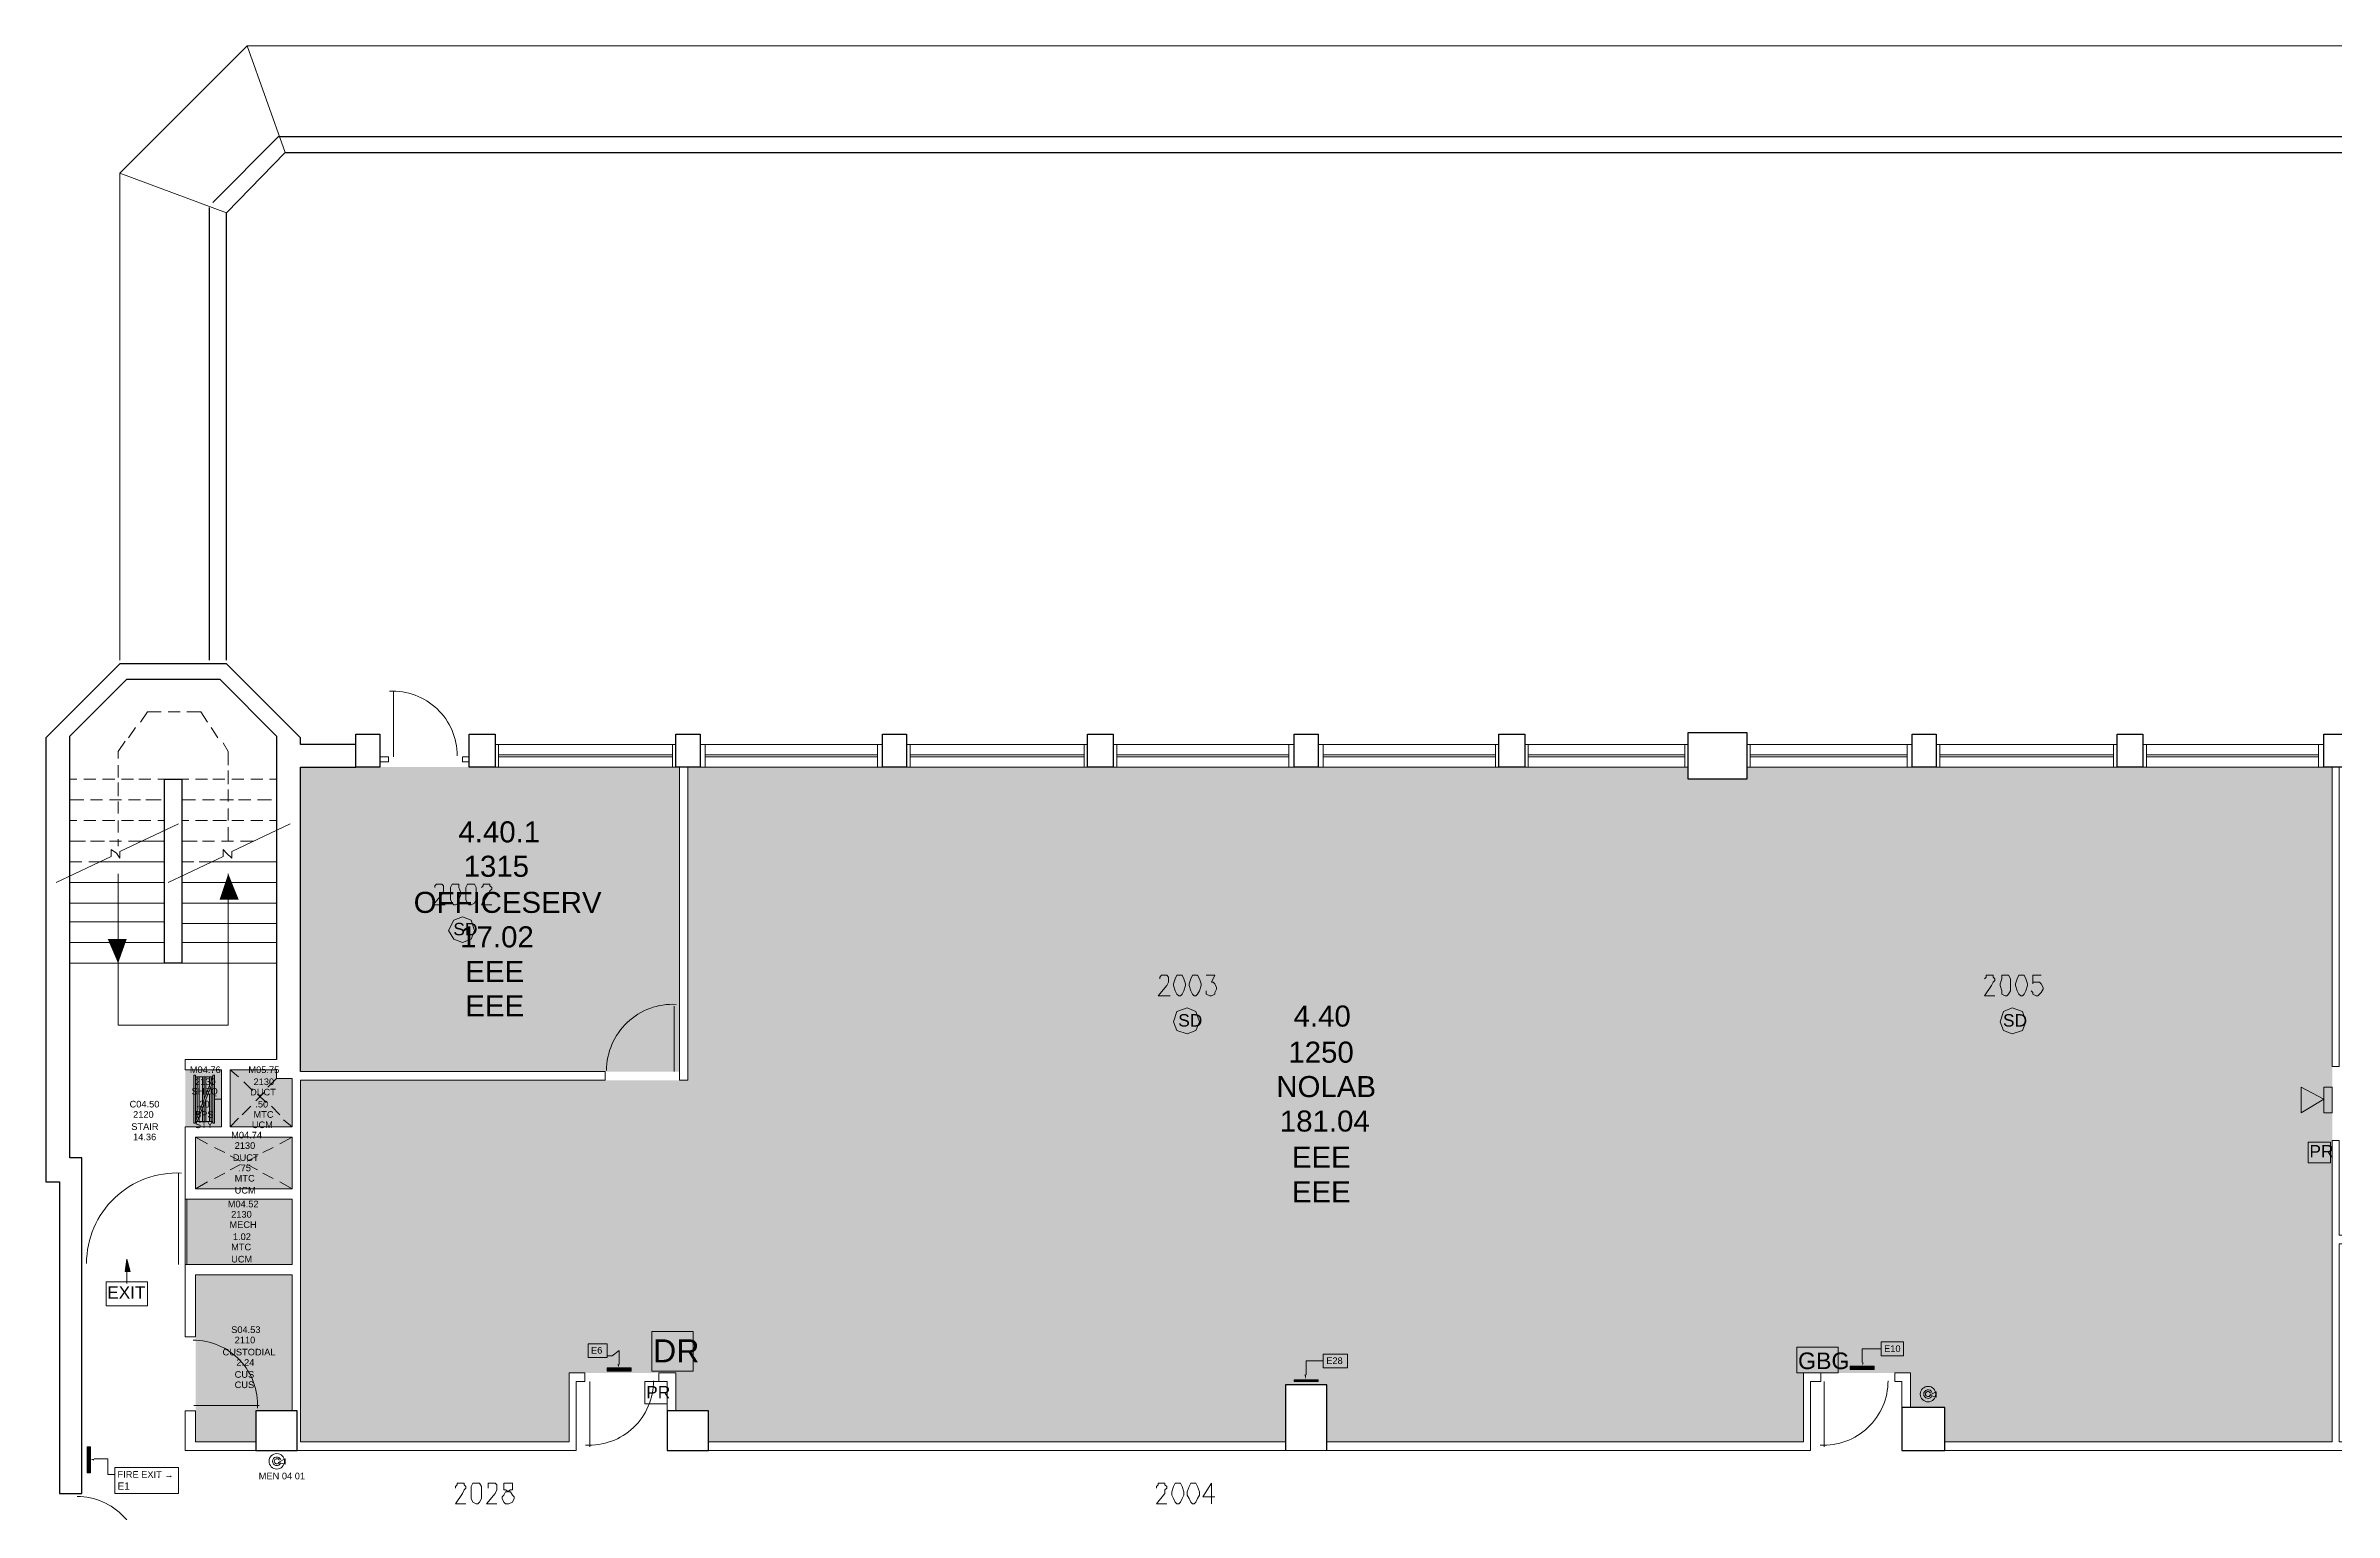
# Model space of a CAD drawing. Header units: millimetres. Extents: x 0 to 90.7, y 0 to 64.4.
# Drawn here: x 0.35 to 28.48, y 27.52 to 45.55 of the extents above; entities that cross this region are included whole.
import ezdxf

# ---------------------------------------------------------------- set-up
doc = ezdxf.new("R2010")
doc.units = ezdxf.units.MM
for name, color, linetype, true_color in [('PDF_014404$_ps_FIRE_ACCESS', 7, 'Continuous', 0x37dd00), ('PDF_014404$_ps_FIRE_ALARM', 7, 'Continuous', 0x37dd00), ('PDF_014404$HL-TMP', 7, 'Continuous', 0x800000)]:
    doc.layers.add(name, color=color, linetype=linetype, true_color=true_color)
for name, color, linetype in [('PDF_014404$_ps_TEXTBOLD$FIRE', 2, 'Continuous'), ('PDF_014404$BL', 7, 'Continuous'), ('PDF_014404$DR', 7, 'Continuous'), ('PDF_014404$FI', 7, 'Continuous'), ('PDF_014404$FI-DSG', 7, 'Continuous'), ('PDF_014404$PL-STAIR', 7, 'Continuous'), ('PDF_014404$REG-EGRESS', 7, 'Continuous'), ('PDF_014404$WA', 7, 'Continuous'), ('PDF_014404$WA-COL', 7, 'Continuous'), ('PDF_014404$WA-EXT', 7, 'Continuous'), ('PDF_014404$WN', 7, 'Continuous'), ('PDF_Text', 7, 'Continuous')]:
    doc.layers.add(name, color=color, linetype=linetype)
doc.styles.add('PDF ArialMT', font='arial.ttf')

msp = doc.modelspace()

# ---------------------------------------------------------------- linework, layer by layer
at = {"layer": 'PDF_014404$_ps_FIRE_ACCESS', "lineweight": 0}
for points in [[(5.468, 34.525), (5.574, 34.568), (5.616, 34.674), (5.574, 34.801), (5.468, 34.843), (5.362, 34.801), (5.299, 34.674), (5.362, 34.568)], [(14.38, 33.404), (14.485, 33.446), (14.528, 33.552), (14.485, 33.679), (14.38, 33.721), (14.253, 33.679), (14.21, 33.552), (14.253, 33.446)], [(24.519, 33.404), (24.646, 33.446), (24.688, 33.552), (24.646, 33.679), (24.519, 33.721), (24.413, 33.679), (24.371, 33.552), (24.413, 33.446)], [(28.075, 32.747), (28.075, 32.43), (28.35, 32.599)], [(28.35, 32.43), (28.456, 32.43), (28.456, 32.747), (28.35, 32.747)], [(8.305, 29.255), (8.305, 29.742), (7.797, 29.742), (7.797, 29.255)], [(8.305, 29.255), (8.305, 29.742), (7.797, 29.742), (7.797, 29.255)]]:
    msp.add_lwpolyline(points, close=True, dxfattribs=at)
at = {"layer": 'PDF_014404$_ps_FIRE_ALARM', "lineweight": 0}
for points in [[(28.435, 31.816), (28.435, 32.07), (28.159, 32.07), (28.159, 31.816)], [(22.381, 29.234), (22.381, 29.551), (21.873, 29.551), (21.873, 29.234)], [(7.987, 28.853), (7.987, 29.128), (7.712, 29.128), (7.712, 28.853)]]:
    msp.add_lwpolyline(points, close=True, dxfattribs=at)
at = {"layer": 'PDF_014404$_ps_TEXTBOLD$FIRE', "lineweight": 20}
for points in [[(5.13, 35.203), (5.13, 35.224), (5.151, 35.245), (5.172, 35.245), (5.193, 35.245), (5.214, 35.245), (5.235, 35.224), (5.235, 35.203), (5.235, 35.182), (5.235, 35.16), (5.214, 35.118), (5.108, 34.991), (5.257, 34.991)], [(5.701, 35.203), (5.722, 35.224), (5.722, 35.245), (5.743, 35.245), (5.786, 35.245), (5.807, 35.245), (5.807, 35.224), (5.828, 35.203), (5.828, 35.182), (5.807, 35.16), (5.786, 35.118), (5.701, 34.991), (5.828, 34.991)], [(14.041, 34.081), (14.041, 34.102), (14.062, 34.123), (14.083, 34.123), (14.104, 34.123), (14.126, 34.123), (14.147, 34.102), (14.147, 34.081), (14.147, 34.06), (14.147, 34.039), (14.126, 33.996), (14.02, 33.869), (14.168, 33.869)], [(14.612, 34.123), (14.718, 34.123), (14.676, 34.039), (14.697, 34.039), (14.718, 34.017), (14.739, 33.975), (14.739, 33.954), (14.718, 33.912), (14.718, 33.89), (14.676, 33.869), (14.655, 33.869), (14.612, 33.89), (14.612, 33.912), (14.612, 33.933)], [(24.18, 34.081), (24.201, 34.102), (24.201, 34.123), (24.222, 34.123), (24.265, 34.123), (24.286, 34.123), (24.286, 34.102), (24.307, 34.081), (24.307, 34.06), (24.286, 34.039), (24.265, 33.996), (24.18, 33.869), (24.307, 33.869)], [(24.879, 34.123), (24.773, 34.123), (24.773, 34.017), (24.773, 34.039), (24.815, 34.039), (24.836, 34.039), (24.857, 34.039), (24.879, 34.017), (24.9, 33.975), (24.9, 33.954), (24.879, 33.912), (24.857, 33.89), (24.836, 33.869), (24.815, 33.869), (24.773, 33.89), (24.773, 33.912), (24.752, 33.933)], [(5.384, 27.815), (5.384, 27.837), (5.405, 27.858), (5.405, 27.879), (5.426, 27.879), (5.468, 27.879), (5.489, 27.879), (5.489, 27.858), (5.511, 27.837), (5.511, 27.815), (5.489, 27.794), (5.468, 27.752), (5.384, 27.625), (5.511, 27.625)], [(5.786, 27.815), (5.786, 27.837), (5.786, 27.858), (5.786, 27.879), (5.807, 27.879), (5.849, 27.879), (5.87, 27.879), (5.892, 27.858), (5.892, 27.837), (5.892, 27.815), (5.892, 27.794), (5.87, 27.752), (5.765, 27.625), (5.892, 27.625)], [(13.999, 27.815), (13.999, 27.837), (14.02, 27.858), (14.02, 27.879), (14.041, 27.879), (14.083, 27.879), (14.104, 27.879), (14.104, 27.858), (14.126, 27.837), (14.126, 27.815), (14.104, 27.794), (14.104, 27.752), (13.999, 27.625), (14.126, 27.625)], [(14.676, 27.625), (14.676, 27.879), (14.57, 27.71), (14.718, 27.71)]]:
    msp.add_lwpolyline(points, dxfattribs=at)
for points in [[(5.362, 35.245), (5.341, 35.245), (5.32, 35.203), (5.32, 35.139), (5.32, 35.118), (5.32, 35.055), (5.341, 35.012), (5.362, 34.991), (5.384, 34.991), (5.426, 35.012), (5.426, 35.055), (5.447, 35.118), (5.447, 35.139), (5.426, 35.203), (5.426, 35.245), (5.384, 35.245)], [(5.553, 35.245), (5.532, 35.245), (5.511, 35.203), (5.511, 35.139), (5.511, 35.118), (5.511, 35.055), (5.532, 35.012), (5.553, 34.991), (5.574, 34.991), (5.616, 35.012), (5.638, 35.055), (5.638, 35.118), (5.638, 35.139), (5.638, 35.203), (5.616, 35.245), (5.574, 35.245)], [(14.274, 34.123), (14.253, 34.123), (14.231, 34.081), (14.21, 34.017), (14.21, 33.996), (14.231, 33.933), (14.253, 33.89), (14.274, 33.869), (14.295, 33.869), (14.316, 33.89), (14.337, 33.933), (14.358, 33.996), (14.358, 34.017), (14.337, 34.081), (14.316, 34.123), (14.295, 34.123)], [(14.464, 34.123), (14.443, 34.123), (14.422, 34.081), (14.401, 34.017), (14.401, 33.996), (14.422, 33.933), (14.443, 33.89), (14.464, 33.869), (14.485, 33.869), (14.507, 33.89), (14.528, 33.933), (14.549, 33.996), (14.549, 34.017), (14.528, 34.081), (14.507, 34.123), (14.485, 34.123)], [(24.434, 34.123), (24.392, 34.123), (24.392, 34.081), (24.371, 34.017), (24.371, 33.996), (24.392, 33.933), (24.392, 33.89), (24.434, 33.869), (24.455, 33.869), (24.476, 33.89), (24.498, 33.933), (24.498, 33.996), (24.498, 34.017), (24.498, 34.081), (24.476, 34.123), (24.455, 34.123)], [(24.625, 34.123), (24.603, 34.123), (24.582, 34.081), (24.561, 34.017), (24.561, 33.996), (24.582, 33.933), (24.603, 33.89), (24.625, 33.869), (24.646, 33.869), (24.667, 33.89), (24.688, 33.933), (24.709, 33.996), (24.709, 34.017), (24.688, 34.081), (24.667, 34.123), (24.646, 34.123)], [(5.638, 27.879), (5.595, 27.879), (5.574, 27.837), (5.574, 27.773), (5.574, 27.731), (5.574, 27.688), (5.595, 27.646), (5.638, 27.625), (5.659, 27.625), (5.68, 27.646), (5.701, 27.688), (5.701, 27.731), (5.701, 27.773), (5.701, 27.837), (5.68, 27.879), (5.659, 27.879)], [(5.997, 27.879), (5.976, 27.879), (5.976, 27.858), (5.976, 27.815), (5.976, 27.794), (5.997, 27.794), (6.04, 27.773), (6.061, 27.773), (6.082, 27.731), (6.103, 27.71), (6.103, 27.688), (6.082, 27.646), (6.04, 27.625), (5.997, 27.625), (5.976, 27.646), (5.955, 27.688), (5.955, 27.71), (5.976, 27.731), (5.997, 27.773), (6.019, 27.773), (6.061, 27.794), (6.082, 27.794), (6.082, 27.815), (6.082, 27.858), (6.082, 27.879), (6.04, 27.879)], [(14.253, 27.879), (14.231, 27.879), (14.21, 27.837), (14.189, 27.773), (14.189, 27.731), (14.21, 27.688), (14.231, 27.646), (14.253, 27.625), (14.274, 27.625), (14.295, 27.646), (14.316, 27.688), (14.337, 27.731), (14.337, 27.773), (14.316, 27.837), (14.295, 27.879), (14.274, 27.879)], [(14.443, 27.879), (14.422, 27.879), (14.401, 27.837), (14.38, 27.773), (14.38, 27.731), (14.401, 27.688), (14.422, 27.646), (14.443, 27.625), (14.464, 27.625), (14.485, 27.646), (14.507, 27.688), (14.528, 27.731), (14.528, 27.773), (14.507, 27.837), (14.485, 27.879), (14.464, 27.879)]]:
    msp.add_lwpolyline(points, close=True, dxfattribs=at)
at = {"layer": 'PDF_014404$BL', "lineweight": 9}
for points in [[(1.256, 37.997), (1.256, 43.987), (2.822, 45.553), (38.616, 45.553), (39.95, 44.241), (39.95, 42.04)], [(2.822, 45.553), (3.288, 44.241)], [(1.256, 43.987), (2.568, 43.5)], [(8.093, 36.96), (5.87, 36.96)], [(10.633, 36.96), (8.389, 36.96)], [(13.152, 36.96), (10.929, 36.96)], [(15.692, 36.96), (13.469, 36.96)], [(18.211, 36.96), (15.988, 36.96)], [(20.539, 36.96), (18.528, 36.96)], [(23.291, 36.96), (21.259, 36.96)], [(25.81, 36.96), (23.587, 36.96)], [(28.35, 36.96), (26.127, 36.96)], [(5.87, 36.684), (8.093, 36.684)], [(8.389, 36.684), (10.633, 36.684)], [(10.929, 36.684), (13.152, 36.684)], [(13.469, 36.684), (15.692, 36.684)], [(15.988, 36.684), (18.211, 36.684)], [(18.528, 36.684), (20.539, 36.684)], [(21.259, 36.684), (23.291, 36.684)], [(23.587, 36.684), (25.81, 36.684)], [(26.127, 36.684), (28.35, 36.684)], [(2.717, 32.874), (2.611, 32.959)], [(2.886, 32.705), (2.78, 32.811)], [(3.034, 32.684), (2.928, 32.578)], [(3.055, 32.557), (2.949, 32.663)], [(3.182, 32.853), (3.076, 32.747)], [(2.717, 32.366), (2.611, 32.261)], [(2.865, 32.515), (2.759, 32.409)], [(3.225, 32.409), (3.119, 32.515)], [(2.336, 32.049), (2.187, 32.134)], [(3.225, 32.049), (3.373, 32.134)], [(3.373, 32.261), (3.267, 32.345)], [(2.547, 31.943), (2.42, 32.007)], [(2.738, 31.837), (2.611, 31.901)], [(2.611, 31.731), (2.738, 31.795)], [(2.822, 31.837), (2.949, 31.901)], [(2.949, 31.731), (2.822, 31.795)], [(3.013, 31.943), (3.14, 32.007)], [(2.187, 31.498), (2.336, 31.583)], [(2.42, 31.625), (2.547, 31.689)], [(3.14, 31.625), (3.013, 31.689)], [(3.373, 31.498), (3.225, 31.583)]]:
    msp.add_lwpolyline(points, dxfattribs=at)
at = {"layer": 'PDF_014404$DR', "lineweight": 0}
for points in [[(4.622, 36.811), (4.622, 37.616), (4.622, 36.811)], [(8.072, 32.938), (8.072, 33.742), (8.072, 32.938)], [(1.976, 30.567), (1.976, 31.689), (1.976, 30.567)], [(2.06, 31.371), (2.06, 30.567)], [(2.082, 31.371), (2.082, 30.567)], [(7.035, 29.128), (7.035, 28.323), (7.035, 29.128)], [(22.211, 29.128), (22.211, 28.323), (22.211, 29.128)], [(2.166, 28.831), (2.971, 28.831), (2.166, 28.831)]]:
    msp.add_lwpolyline(points, dxfattribs=at)
for centre, radius, start, end in [((4.611, 36.822), 0.794, 0, 92.9549), ((8.055, 32.952), 0.815, 87.0447, 180), ((1.958, 30.581), 1.111, 87.0447, 180), ((2.156, 28.842), 0.794, 357.0451, 90), ((7.024, 29.138), 0.794, 267.0451, 360), ((22.201, 29.138), 0.794, 267.0451, 360), ((0.731, 26.919), 0.794, 357.0447, 90)]:
    msp.add_arc(centre, radius, start, end, dxfattribs=at)
at = {"layer": 'PDF_014404$FI', "lineweight": 9}
for points in [[(2.166, 32.896), (2.187, 32.896), (2.187, 32.303), (2.166, 32.303)], [(2.42, 32.896), (2.42, 32.303), (2.399, 32.303), (2.399, 32.324), (2.399, 32.874), (2.399, 32.896)], [(23.587, 28.937), (23.503, 28.958), (23.587, 29.001)], [(3.288, 28.112), (3.203, 28.133), (3.288, 28.175)]]:
    msp.add_lwpolyline(points, close=True, dxfattribs=at)
for points in [[(2.399, 32.324), (2.187, 32.324), (2.187, 32.874), (2.399, 32.874), (2.187, 32.324)], [(2.209, 32.874), (2.209, 32.409)], [(2.399, 32.811), (2.209, 32.324)], [(2.23, 32.472), (2.23, 32.874)], [(2.272, 32.874), (2.272, 32.536)], [(2.293, 32.599), (2.293, 32.874)], [(2.314, 32.874), (2.314, 32.684)], [(2.357, 32.747), (2.357, 32.874)], [(2.357, 32.324), (2.357, 32.663)], [(2.378, 32.874), (2.378, 32.811)], [(2.378, 32.747), (2.378, 32.324)], [(2.23, 32.324), (2.23, 32.388)], [(2.272, 32.472), (2.272, 32.324)], [(2.293, 32.324), (2.293, 32.536)], [(2.314, 32.599), (2.314, 32.324)], [(2.42, 32.599), (2.505, 32.599)]]:
    msp.add_lwpolyline(points, dxfattribs=at)
for centre in [(23.486, 28.973), (23.486, 28.973), (3.186, 28.147), (3.186, 28.147)]:
    msp.add_circle(centre, 0.0953, dxfattribs=at)
for centre, radius, start, end in [((23.486, 28.973), 0.0529, 22.7694, 337.2306), ((23.486, 28.973), 0.0318, 22.7697, 337.2303), ((3.186, 28.147), 0.0529, 22.7694, 337.2306), ((3.186, 28.147), 0.0318, 22.7697, 337.2303)]:
    msp.add_arc(centre, radius, start, end, dxfattribs=at)
at = {"layer": 'PDF_014404$FI-DSG', "lineweight": 9}
for points in [[(7.013, 29.593), (7.246, 29.593), (7.246, 29.424), (7.013, 29.424)], [(22.91, 29.615), (23.185, 29.615), (23.185, 29.445), (22.91, 29.445)], [(7.543, 29.297), (7.246, 29.297), (7.246, 29.255), (7.543, 29.255)], [(16.052, 29.466), (16.348, 29.466), (16.348, 29.297), (16.052, 29.297)], [(22.825, 29.318), (22.529, 29.318), (22.529, 29.276), (22.825, 29.276)], [(15.988, 29.149), (15.692, 29.149), (15.692, 29.128), (15.988, 29.128)], [(0.896, 28.006), (0.896, 28.323), (0.854, 28.323), (0.854, 28.006)], [(1.193, 28.069), (1.976, 28.069), (1.976, 27.752), (1.193, 27.752)]]:
    msp.add_lwpolyline(points, close=True, dxfattribs=at)
for points in [[(7.395, 29.339), (7.395, 29.509), (7.31, 29.445), (7.246, 29.445)], [(15.84, 29.212), (15.84, 29.382), (15.988, 29.382), (16.052, 29.382)], [(22.677, 29.361), (22.677, 29.53), (22.825, 29.53), (22.91, 29.53)], [(0.939, 28.175), (1.108, 28.175), (1.108, 27.985), (1.193, 27.985)]]:
    msp.add_lwpolyline(points, dxfattribs=at)
at = {"layer": 'PDF_014404$FI-DSG', "transparency": 33554559}
for points in [[(7.543, 29.297), (7.246, 29.297), (7.543, 29.255)], [(7.246, 29.297), (7.543, 29.255), (7.246, 29.255)], [(7.395, 29.339), (7.395, 29.297), (7.373, 29.339)], [(22.825, 29.318), (22.529, 29.318), (22.825, 29.276)], [(22.529, 29.318), (22.825, 29.276), (22.529, 29.276)], [(22.698, 29.361), (22.677, 29.318), (22.677, 29.361)], [(15.988, 29.149), (15.692, 29.149), (15.988, 29.128)], [(15.692, 29.149), (15.988, 29.128), (15.692, 29.128)], [(15.84, 29.212), (15.84, 29.149), (15.819, 29.212)], [(0.896, 28.323), (0.854, 28.323), (0.896, 28.006)], [(0.854, 28.323), (0.896, 28.006), (0.854, 28.006)], [(0.939, 28.154), (0.896, 28.175), (0.939, 28.175)]]:
    msp.add_solid(points, dxfattribs=at)
at = {"layer": 'PDF_014404$HL-TMP', "color": 191, "lineweight": 0, "true_color": 0xbb77ff}
msp.add_lwpolyline([(2.082, 30.567), (2.082, 30.567), (2.082, 30.567)], close=True, dxfattribs=at)
at = {"layer": 'PDF_014404$HL-TMP', "transparency": 33554559}
for points in [[(8.135, 36.684), (3.479, 36.684), (8.135, 32.938)], [(3.479, 36.684), (8.135, 32.938), (3.479, 32.938)], [(20.539, 36.684), (8.241, 36.684), (20.539, 36.536)], [(8.241, 36.684), (20.539, 36.536), (8.241, 36.536)], [(28.456, 36.684), (21.259, 36.684), (28.456, 36.536)], [(21.259, 36.684), (28.456, 36.536), (21.259, 36.536)], [(28.456, 36.536), (8.241, 36.536), (28.456, 32.832)], [(8.241, 36.536), (28.456, 32.832), (8.241, 32.832)], [(28.456, 32.832), (8.241, 32.832), (3.479, 32.832)], [(28.456, 32.832), (3.479, 32.832), (28.456, 29.234)], [(3.479, 32.832), (28.456, 29.234), (3.479, 29.234)], [(8.241, 32.832), (28.456, 32.832), (28.456, 32.832)], [(6.781, 29.234), (6.781, 29.234), (3.479, 29.234)], [(6.781, 29.234), (3.479, 29.234), (8.093, 29.234)], [(6.781, 29.234), (3.479, 29.234), (6.781, 28.387)], [(3.479, 29.234), (6.781, 28.387), (3.479, 28.387)], [(21.957, 29.234), (21.957, 29.234), (8.093, 29.234)], [(21.957, 29.234), (8.093, 29.234), (23.27, 29.234)], [(21.957, 29.234), (8.093, 29.234), (21.957, 29.085)], [(8.093, 29.234), (21.957, 29.085), (8.093, 29.085)], [(15.586, 29.085), (15.586, 29.085), (8.093, 29.085)], [(15.586, 29.085), (8.093, 29.085), (16.094, 29.085)], [(15.586, 29.085), (8.093, 29.085), (15.586, 28.768)], [(8.093, 29.085), (15.586, 28.768), (8.093, 28.768)], [(21.957, 29.085), (16.094, 29.085), (21.957, 28.387)], [(16.094, 29.085), (21.957, 28.387), (16.094, 28.387)], [(28.456, 29.234), (23.27, 29.234), (28.456, 28.81)], [(23.27, 29.234), (28.456, 28.81), (23.27, 28.81)], [(15.586, 28.768), (8.093, 28.768), (8.495, 28.768)], [(8.093, 28.768), (15.586, 28.768), (15.586, 28.768)], [(15.586, 28.768), (8.495, 28.768), (15.586, 28.387)], [(8.495, 28.768), (15.586, 28.387), (8.495, 28.387)], [(28.456, 28.81), (23.27, 28.81), (23.693, 28.81)], [(23.27, 28.81), (28.456, 28.81), (28.456, 28.81)], [(28.456, 28.81), (23.693, 28.81), (28.456, 28.387)], [(23.693, 28.81), (28.456, 28.387), (23.693, 28.387)], [(23.693, 28.387), (28.456, 28.387), (28.456, 28.387)]]:
    msp.add_solid(points, dxfattribs=at)
at = {"layer": 'PDF_014404$HL-TMP', "color": 73, "true_color": 0x99cc66, "transparency": 33554559}
for points in [[(2.505, 32.959), (2.06, 32.959), (2.505, 32.261)], [(2.06, 32.959), (2.505, 32.261), (2.06, 32.261)]]:
    msp.add_solid(points, dxfattribs=at)
at = {"layer": 'PDF_014404$HL-TMP', "color": 191, "true_color": 0xbb77ff, "transparency": 33554559}
for points in [[(2.611, 32.959), (3.182, 32.959), (3.182, 32.959)], [(3.182, 32.959), (2.611, 32.959), (3.182, 32.853)], [(2.611, 32.959), (3.182, 32.853), (2.611, 32.853)], [(3.373, 32.853), (3.373, 32.853), (2.611, 32.853)], [(3.373, 32.853), (2.611, 32.853), (3.182, 32.853)], [(3.373, 32.261), (2.611, 32.261), (2.611, 32.853)], [(2.611, 32.853), (3.373, 32.853), (3.373, 32.261)], [(2.187, 32.134), (3.373, 32.134), (3.373, 32.134)], [(3.373, 31.498), (2.187, 31.498), (2.187, 32.134)], [(2.187, 32.134), (3.373, 32.134), (3.373, 31.498)], [(3.373, 32.261), (3.373, 32.261), (2.611, 32.261)], [(2.082, 31.371), (3.373, 31.371), (3.373, 31.371)], [(3.373, 31.371), (2.082, 31.371), (3.373, 30.969)], [(2.082, 31.371), (3.373, 30.969), (2.082, 30.969)], [(3.373, 31.498), (3.373, 31.498), (2.187, 31.498)], [(3.373, 30.969), (2.082, 30.969), (3.373, 30.567)], [(2.082, 30.969), (3.373, 30.567), (2.082, 30.567)], [(2.082, 30.567), (3.373, 30.567), (3.373, 30.567)]]:
    msp.add_solid(points, dxfattribs=at)
at = {"layer": 'PDF_014404$HL-TMP', "color": 190, "true_color": 0x6633ff, "transparency": 33554559}
for points in [[(3.373, 30.44), (2.187, 30.44), (2.187, 30.44)], [(3.373, 30.44), (2.187, 30.44), (3.373, 29.234)], [(2.187, 30.44), (3.373, 29.234), (2.187, 29.234)], [(3.373, 29.234), (2.187, 29.234), (3.373, 28.768)], [(2.187, 29.234), (3.373, 28.768), (2.187, 28.768)], [(2.928, 28.768), (2.187, 28.768), (2.928, 28.387)], [(2.187, 28.768), (2.928, 28.387), (2.187, 28.387)], [(2.928, 28.768), (3.373, 28.768), (3.373, 28.768)]]:
    msp.add_solid(points, dxfattribs=at)
at = {"layer": 'PDF_014404$PL-STAIR', "lineweight": 9}
for points in [[(1.362, 37.044), (1.447, 37.171)], [(1.51, 37.235), (1.595, 37.362), (1.764, 37.362)], [(1.849, 37.362), (1.997, 37.362)], [(2.082, 37.362), (2.251, 37.362), (2.336, 37.235)], [(2.378, 37.171), (2.463, 37.044)], [(1.235, 36.79), (1.235, 36.875), (1.32, 37.002)], [(2.526, 36.981), (2.59, 36.875), (2.59, 36.706)], [(1.235, 36.557), (1.235, 36.706)], [(2.59, 36.642), (2.59, 36.473)], [(0.727, 36.536), (0.642, 36.536)], [(0.96, 36.536), (0.812, 36.536)], [(1.193, 36.536), (1.044, 36.536)], [(1.235, 36.325), (1.235, 36.494)], [(1.425, 36.536), (1.277, 36.536)], [(1.637, 36.536), (1.489, 36.536)], [(1.806, 36.536), (1.722, 36.536)], [(2.018, 36.536), (2.103, 36.536)], [(2.187, 36.536), (2.336, 36.536)], [(2.399, 36.536), (2.547, 36.536)], [(2.59, 36.409), (2.59, 36.261)], [(2.632, 36.536), (2.78, 36.536)], [(2.865, 36.536), (3.013, 36.536)], [(3.098, 36.536), (3.182, 36.536)], [(0.812, 36.282), (0.642, 36.282)], [(0.727, 36.028), (0.642, 36.028)], [(0.96, 36.028), (0.812, 36.028)], [(1.044, 36.282), (0.896, 36.282)], [(1.193, 36.028), (1.044, 36.028)], [(1.277, 36.282), (1.129, 36.282)], [(1.235, 36.113), (1.235, 36.261)], [(1.235, 35.88), (1.235, 36.028)], [(1.425, 36.028), (1.277, 36.028)], [(1.51, 36.282), (1.362, 36.282)], [(1.637, 36.028), (1.489, 36.028)], [(1.764, 36.282), (1.574, 36.282)], [(1.806, 36.028), (1.722, 36.028)], [(2.018, 36.282), (2.187, 36.282)], [(2.018, 36.028), (2.103, 36.028)], [(2.187, 36.028), (2.336, 36.028)], [(2.272, 36.282), (2.42, 36.282)], [(2.399, 36.028), (2.568, 36.028)], [(2.484, 36.282), (2.653, 36.282)], [(2.59, 36.176), (2.59, 36.028)], [(2.632, 36.028), (2.78, 36.028)], [(2.717, 36.282), (2.865, 36.282)], [(2.865, 36.028), (3.013, 36.028)], [(2.949, 36.282), (3.119, 36.282)], [(3.098, 36.028), (3.182, 36.028)], [(0.473, 35.266), (1.15, 35.584), (1.15, 35.668), (1.214, 35.626), (1.256, 35.563), (1.256, 35.647), (1.976, 35.986)], [(0.833, 35.774), (0.642, 35.774)], [(1.066, 35.774), (0.896, 35.774)], [(1.277, 35.774), (1.129, 35.774)], [(1.235, 35.711), (1.235, 35.795)], [(1.806, 35.774), (1.552, 35.774), (1.362, 35.774)], [(1.849, 35.266), (2.526, 35.584), (2.526, 35.668), (2.568, 35.626), (2.632, 35.563), (2.632, 35.647), (3.352, 35.986)], [(2.018, 35.774), (2.209, 35.774)], [(2.272, 35.774), (2.42, 35.774)], [(2.505, 35.774), (2.653, 35.774)], [(2.59, 35.944), (2.59, 35.774)], [(2.738, 35.774), (2.907, 35.774)], [(0.79, 35.52), (0.642, 35.52)], [(1.806, 35.52), (1.023, 35.52), (0.875, 35.52)], [(2.166, 35.52), (2.018, 35.52)], [(2.23, 35.52), (2.378, 35.52), (3.182, 35.52)], [(1.806, 35.266), (0.642, 35.266)], [(2.59, 35.372), (2.59, 34.271), (2.59, 33.509), (1.235, 33.509), (1.235, 34.271), (1.235, 35.372)], [(2.018, 35.266), (3.182, 35.266)], [(1.806, 35.012), (0.642, 35.012)], [(2.018, 35.012), (3.182, 35.012)], [(1.806, 34.779), (0.642, 34.779)], [(2.018, 34.758), (3.182, 34.758)], [(1.806, 34.525), (0.642, 34.525)], [(2.018, 34.525), (3.182, 34.525)], [(1.806, 34.271), (0.642, 34.271)], [(2.018, 34.271), (3.182, 34.271)]]:
    msp.add_lwpolyline(points, dxfattribs=at)
at = {"layer": 'PDF_014404$PL-STAIR', "transparency": 33554559}
for points in [[(2.717, 35.055), (2.59, 35.372), (2.484, 35.055)], [(1.108, 34.568), (1.235, 34.271), (1.341, 34.568)]]:
    msp.add_solid(points, dxfattribs=at)
at = {"layer": 'PDF_014404$REG-EGRESS', "lineweight": 18}
for points in [[(1.383, 30.482), (1.341, 30.631), (1.32, 30.482)], [(1.087, 30.355), (1.595, 30.355), (1.595, 30.059), (1.087, 30.059)]]:
    msp.add_lwpolyline(points, close=True, dxfattribs=at)
msp.add_lwpolyline([(1.341, 30.482), (1.341, 30.334)], dxfattribs=at)
at = {"layer": 'PDF_014404$REG-EGRESS', "transparency": 33554559}
msp.add_solid([(1.32, 30.482), (1.383, 30.482), (1.341, 30.631)], dxfattribs=at)
at = {"layer": 'PDF_014404$WA', "lineweight": 20}
for points in [[(4.452, 36.811), (4.558, 36.811), (4.558, 36.748), (4.452, 36.748)], [(5.553, 36.748), (5.468, 36.748), (5.468, 36.811), (5.553, 36.811)], [(8.241, 36.684), (8.241, 32.832), (8.135, 32.832), (8.135, 36.684)], [(33.642, 36.684), (33.642, 28.387), (33.79, 28.387), (33.79, 28.281), (30.784, 28.281), (23.693, 28.281)], [(28.54, 36.684), (28.54, 33.001), (28.456, 33.001), (28.456, 36.684)], [(3.373, 28.768), (3.373, 30.44), (2.187, 30.44), (2.187, 29.678), (2.06, 29.678), (2.06, 30.567), (3.373, 30.567), (3.373, 31.371), (2.06, 31.371), (2.06, 32.261), (2.505, 32.261), (2.505, 32.959), (2.06, 32.959), (2.06, 33.086), (3.182, 33.086)], [(3.479, 32.938), (7.225, 32.938), (7.225, 32.832), (3.479, 32.832), (3.479, 28.387), (6.781, 28.387), (6.781, 29.234), (6.971, 29.234), (6.971, 29.128), (6.865, 29.128), (6.865, 28.281), (3.436, 28.281)], [(30.784, 28.387), (28.54, 28.387), (28.54, 30.821), (30.53, 30.821), (30.53, 30.927), (28.54, 30.927), (28.54, 32.091), (28.456, 32.091), (28.456, 28.387), (23.693, 28.387)], [(7.987, 28.768), (7.987, 29.128), (7.881, 29.128), (7.881, 29.234), (8.093, 29.234), (8.093, 28.768)], [(16.094, 28.387), (21.957, 28.387), (21.957, 29.234), (22.169, 29.234), (22.169, 29.128), (22.042, 29.128), (22.042, 28.281), (15.586, 28.281), (8.495, 28.281)], [(23.164, 28.81), (23.164, 29.128), (23.079, 29.128), (23.079, 29.234), (23.27, 29.234), (23.27, 28.81)], [(2.928, 28.281), (2.06, 28.281), (2.06, 28.768), (2.187, 28.768), (2.187, 28.387), (2.928, 28.387)], [(8.495, 28.387), (15.586, 28.387)]]:
    msp.add_lwpolyline(points, dxfattribs=at)
for points in [[(2.611, 32.261), (3.373, 32.261), (3.373, 32.853), (3.182, 32.853), (3.182, 32.959), (2.611, 32.959)], [(3.373, 32.134), (3.373, 31.498), (2.187, 31.498), (2.187, 32.134)]]:
    msp.add_lwpolyline(points, close=True, dxfattribs=at)
at = {"layer": 'PDF_014404$WA-COL', "lineweight": 25}
for points in [[(4.156, 36.684), (4.156, 37.087), (4.452, 37.087), (4.452, 36.684)], [(5.553, 37.087), (5.87, 37.087), (5.87, 36.684), (5.553, 36.684)], [(8.093, 37.087), (8.389, 37.087), (8.389, 36.684), (8.093, 36.684)], [(10.633, 37.087), (10.929, 37.087), (10.929, 36.684), (10.633, 36.684)], [(13.152, 37.087), (13.469, 37.087), (13.469, 36.684), (13.152, 36.684)], [(15.692, 37.087), (15.988, 37.087), (15.988, 36.684), (15.692, 36.684)], [(18.211, 37.087), (18.528, 37.087), (18.528, 36.684), (18.211, 36.684)], [(20.539, 37.108), (21.259, 37.108), (21.259, 36.536), (20.539, 36.536)], [(23.291, 37.087), (23.587, 37.087), (23.587, 36.684), (23.291, 36.684)], [(25.81, 37.087), (26.127, 37.087), (26.127, 36.684), (25.81, 36.684)], [(28.35, 37.087), (28.646, 37.087), (28.646, 36.684), (28.35, 36.684)], [(2.928, 28.281), (3.436, 28.281), (3.436, 28.768), (2.928, 28.768)], [(7.987, 28.281), (8.495, 28.281), (8.495, 28.768), (7.987, 28.768)], [(23.164, 28.281), (23.693, 28.281), (23.693, 28.81), (23.164, 28.81)]]:
    msp.add_lwpolyline(points, close=True, dxfattribs=at)
msp.add_lwpolyline([(16.094, 28.281), (16.094, 29.085), (15.586, 29.085), (15.586, 28.281)], dxfattribs=at)
at = {"layer": 'PDF_014404$WA-EXT', "lineweight": 25}
for points in [[(38.828, 42.167), (38.828, 43.775), (38.172, 44.432), (3.203, 44.432), (2.399, 43.627)], [(2.568, 37.997), (2.568, 43.5), (3.288, 44.241), (38.087, 44.241), (38.616, 43.691), (38.616, 41.743), (38.701, 41.743)], [(2.357, 37.997), (2.357, 43.564)], [(4.156, 36.96), (3.479, 36.96), (3.479, 37.044), (2.568, 37.954), (1.256, 37.954), (0.346, 37.044), (0.346, 31.583), (0.515, 31.583), (0.515, 27.752), (0.79, 27.752), (0.79, 31.583), (0.79, 31.879), (0.642, 31.879), (0.642, 37.065), (1.341, 37.764), (2.484, 37.764), (3.182, 37.065), (3.182, 33.086)], [(3.479, 32.938), (3.479, 36.684), (4.156, 36.684)]]:
    msp.add_lwpolyline(points, dxfattribs=at)
msp.add_lwpolyline([(2.018, 34.271), (1.806, 34.271), (1.806, 35.901), (1.806, 36.536), (2.018, 36.536), (2.018, 35.351)], close=True, dxfattribs=at)
at = {"layer": 'PDF_014404$WN', "lineweight": 0}
for points in [[(5.87, 36.96), (5.87, 36.684)], [(5.913, 36.96), (5.913, 36.684)], [(8.051, 36.684), (8.051, 36.96)], [(8.093, 36.684), (8.093, 36.96)], [(8.389, 36.96), (8.389, 36.684)], [(8.453, 36.96), (8.453, 36.684)], [(10.57, 36.684), (10.57, 36.96)], [(10.633, 36.684), (10.633, 36.96)], [(10.929, 36.96), (10.929, 36.684)], [(10.972, 36.96), (10.972, 36.684)], [(13.11, 36.684), (13.11, 36.96)], [(13.152, 36.684), (13.152, 36.96)], [(13.469, 36.96), (13.469, 36.684)], [(13.512, 36.96), (13.512, 36.684)], [(15.629, 36.684), (15.629, 36.96)], [(15.692, 36.684), (15.692, 36.96)], [(15.988, 36.96), (15.988, 36.684)], [(16.052, 36.96), (16.052, 36.684)], [(18.169, 36.684), (18.169, 36.96)], [(18.211, 36.684), (18.211, 36.96)], [(18.528, 36.96), (18.528, 36.684)], [(18.571, 36.96), (18.571, 36.684)], [(20.497, 36.684), (20.497, 36.96)], [(20.539, 36.684), (20.539, 36.96)], [(21.259, 36.96), (21.259, 36.684)], [(21.301, 36.96), (21.301, 36.684)], [(23.228, 36.684), (23.228, 36.96)], [(23.291, 36.684), (23.291, 36.96)], [(23.587, 36.96), (23.587, 36.684)], [(23.63, 36.96), (23.63, 36.684)], [(25.768, 36.684), (25.768, 36.96)], [(25.81, 36.684), (25.81, 36.96)], [(26.127, 36.96), (26.127, 36.684)], [(26.17, 36.96), (26.17, 36.684)], [(28.286, 36.684), (28.286, 36.96)], [(28.35, 36.684), (28.35, 36.96)], [(5.913, 36.833), (8.051, 36.833)], [(5.913, 36.811), (8.051, 36.811)], [(8.453, 36.833), (10.57, 36.833)], [(8.453, 36.811), (10.57, 36.811)], [(10.972, 36.833), (13.11, 36.833)], [(10.972, 36.811), (13.11, 36.811)], [(13.512, 36.833), (15.629, 36.833)], [(13.512, 36.811), (15.629, 36.811)], [(16.052, 36.833), (18.169, 36.833)], [(16.052, 36.811), (18.169, 36.811)], [(18.571, 36.833), (20.497, 36.833)], [(18.571, 36.811), (20.497, 36.811)], [(21.301, 36.833), (23.228, 36.833)], [(21.301, 36.811), (23.228, 36.811)], [(23.63, 36.833), (25.768, 36.833)], [(23.63, 36.811), (25.768, 36.811)], [(26.17, 36.833), (28.286, 36.833)], [(26.17, 36.811), (28.286, 36.811)]]:
    msp.add_lwpolyline(points, dxfattribs=at)

# ---------------------------------------------------------------- texts
at = {"layer": 'PDF_Text', "attachment_point": 4, "style": 'PDF ArialMT'}
for s, insert, char_height in [('4.40.1', (5.419, 35.885), 0.2588), ('1315', (5.483, 35.462), 0.2588), ('OFFICESERV', (4.869, 35.018), 0.2588), ('17.02', (5.441, 34.594), 0.2588), ('EEE', (5.504, 34.171), 0.2588), ('EEE', (5.504, 33.747), 0.2588), ('4.40', (15.686, 33.62), 0.2588), ('1250', (15.622, 33.176), 0.2588), ('M04.76', (2.117, 32.961), 0.0815), ('M05.75', (2.837, 32.961), 0.0815), ('SHEQ', (2.138, 32.686), 0.0815), ('2130', (2.181, 32.813), 0.0815), ('DUCT', (2.858, 32.686), 0.0815), ('2130', (2.9, 32.813), 0.0815), ('NOLAB', (15.474, 32.753), 0.2588), ('C04.50', (1.376, 32.538), 0.0815), ('2120', (1.419, 32.411), 0.0815), ('BPS', (2.181, 32.411), 0.0815), ('.30', (2.202, 32.538), 0.0815), ('MTC', (2.9, 32.411), 0.0815), ('.50', (2.922, 32.538), 0.0815), ('181.04', (15.517, 32.329), 0.2588), ('STAIR', (1.397, 32.262), 0.0815), ('14.36', (1.419, 32.135), 0.0815), ('STY', (2.181, 32.284), 0.0815), ('M04.74', (2.625, 32.157), 0.0815), ('UCM', (2.879, 32.284), 0.0815), ('DUCT', (2.646, 31.881), 0.0815), ('2130', (2.668, 32.029), 0.0815), ('.75', (2.71, 31.754), 0.0815), ('EEE', (15.665, 31.885), 0.2588), ('UCM', (2.668, 31.479), 0.0815), ('MTC', (2.668, 31.627), 0.0815), ('EEE', (15.665, 31.461), 0.2588), ('M04.52', (2.583, 31.31), 0.0815), ('MECH', (2.604, 31.056), 0.0815), ('2130', (2.625, 31.183), 0.0815), ('1.02', (2.646, 30.908), 0.0815), ('UCM', (2.625, 30.632), 0.0815), ('MTC', (2.625, 30.781), 0.0815), ('EXIT', (1.101, 30.223), 0.1519), ('S04.53', (2.625, 29.765), 0.0815), ('2110', (2.668, 29.638), 0.0815), ('E6', (7.049, 29.511), 0.0815), ('E10', (22.946, 29.532), 0.0815), ('CUSTODIAL', (2.519, 29.489), 0.0815), ('2.24', (2.689, 29.362), 0.0815), ('E28', (16.088, 29.383), 0.0815), ('CUS', (2.668, 29.214), 0.0815), ('CUS', (2.668, 29.087), 0.0815), ('E1', (1.228, 27.842), 0.0883), ('MEN 04 01', (2.964, 27.965), 0.0815)]:
    msp.add_mtext(s, dxfattribs=dict(at, insert=insert, char_height=char_height))
at = {"layer": 'PDF_Text', "color": 2, "attachment_point": 4, "style": 'PDF ArialMT'}
for s, insert, char_height in [('SD', (5.356, 34.69), 0.1528), ('SD', (14.268, 33.568), 0.1528), ('SD', (24.407, 33.568), 0.1528), ('PR', (28.175, 31.959), 0.1528), ('GBG', (21.888, 29.381), 0.2037), ('PR', (7.727, 28.996), 0.1528)]:
    msp.add_mtext(s, dxfattribs=dict(at, insert=insert, char_height=char_height))
at = {"layer": 'PDF_Text', "color": 82, "true_color": 0x37dd00, "insert": (7.811, 29.505), "char_height": 0.283, "attachment_point": 4, "style": 'PDF ArialMT'}
msp.add_mtext('DR', dxfattribs=at)
at = {"layer": 'PDF_Text', "insert": (1.228, 27.986), "char_height": 0.08149, "attachment_point": 4, "rotation": 359.7467, "style": 'PDF ArialMT'}
msp.add_mtext('FIRE EXIT →', dxfattribs=at)

doc.saveas('drawing.dxf')
